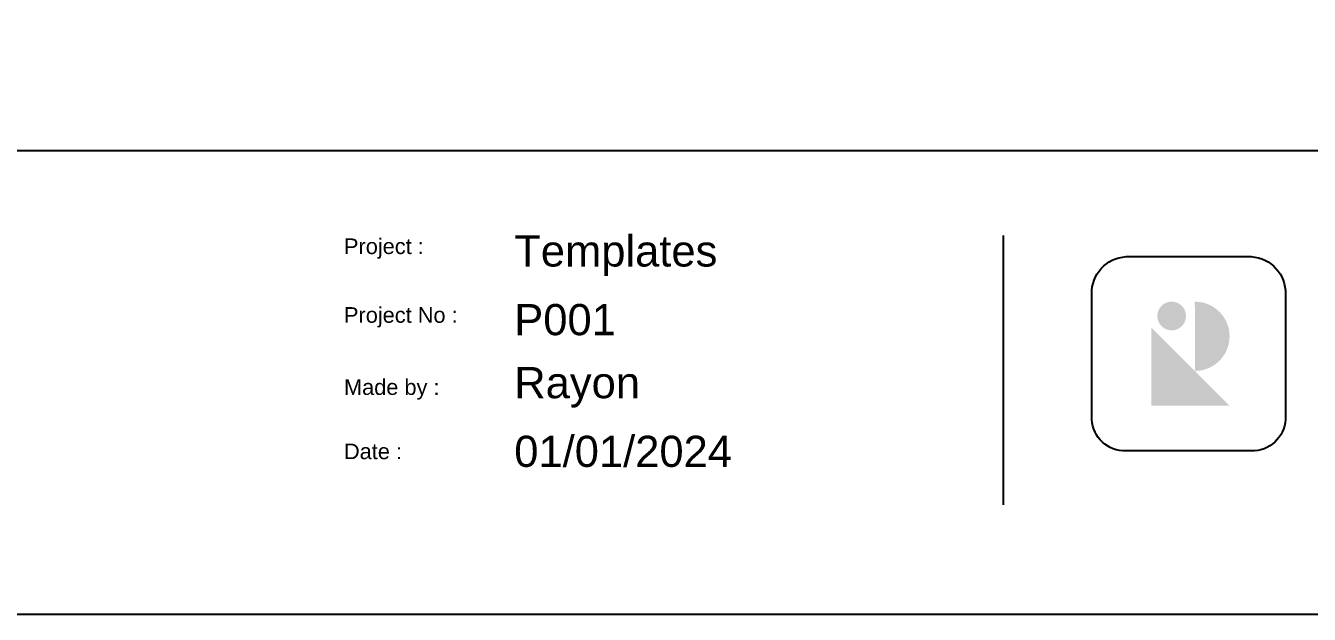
# Model space of a CAD drawing. Header units: metres. Extents: x -17 to 580, y -130 to 19.
# Drawn here: x 97.01 to 139.58, y -129.51 to -110.01 of the extents above; entities that cross this region are included whole.
import ezdxf

# ---------------------------------------------------------------- set-up
doc = ezdxf.new("R2010")
doc.units = ezdxf.units.M
for name, pattern in [('Logo Line', [0]), ('Page Lines', [0]), ('Thin Grey Page Lines', [0])]:
    doc.linetypes.add(name, pattern=pattern)
doc.layers.add('Imported blocks', color=7, linetype='Continuous', true_color=0x7a8bf7)
doc.layers.add('Page Layout', color=7, linetype='Continuous', true_color=0xe0e0e0)
doc.styles.add('Layout Text Subtitles', font='', dxfattribs={"height": 0.06})
doc.styles.add('Layout Text Titles', font='', dxfattribs={"height": 0.12})
doc.styles.get('Layout Text Subtitles').set_extended_font_data('arial')
doc.styles.get('Layout Text Titles').set_extended_font_data('arial')

# ---------------------------------------------------------------- blocks, each defined once
blk = doc.blocks.new('ScaledText_1')
at = {"layer": 'Imported blocks', "insert": (-10.5569, -23.254), "char_height": 0.06, "width": 0.776617, "attachment_point": 1, "style": 'Layout Text Subtitles'}
blk.add_mtext('Project :', dxfattribs=at)
blk = doc.blocks.new('ScaledText_2')
at = {"layer": 'Imported blocks', "insert": (-10.5569, -23.254), "char_height": 0.06, "width": 0.776617, "attachment_point": 1, "style": 'Layout Text Subtitles'}
blk.add_mtext('Date :', dxfattribs=at)
blk = doc.blocks.new('ScaledText_4')
at = {"layer": 'Imported blocks', "insert": (-10.5569, -23.254), "char_height": 0.12, "width": 1.860749, "attachment_point": 1, "style": 'Layout Text Titles'}
blk.add_mtext('P001', dxfattribs=at)
blk = doc.blocks.new('ScaledText_6')
at = {"layer": 'Imported blocks', "insert": (-10.5569, -23.254), "char_height": 0.12, "width": 1.137022, "attachment_point": 1, "style": 'Layout Text Titles'}
blk.add_mtext('Rayon', dxfattribs=at)
blk = doc.blocks.new('ScaledText_14')
at = {"layer": 'Imported blocks', "insert": (-10.5569, -23.254), "char_height": 0.12, "width": 1.860749, "attachment_point": 1, "style": 'Layout Text Titles'}
blk.add_mtext('Templates', dxfattribs=at)
blk = doc.blocks.new('ScaledText_24')
at = {"layer": 'Imported blocks', "insert": (-10.5569, -23.254), "char_height": 0.06, "width": 0.776617, "attachment_point": 1, "style": 'Layout Text Subtitles'}
blk.add_mtext('Project No :', dxfattribs=at)
blk = doc.blocks.new('Rayon logo')
at = {"layer": 'Imported blocks', "transparency": 33554483}
h = blk.add_hatch(color=256, dxfattribs=at)
edge = h.paths.add_edge_path(flags=0)
edge.add_arc((-0.0932, 0.2075), 0.0788, 0, 180)
edge.add_arc((-0.0932, 0.2075), 0.0788, 180, 360)
edge.add_line((-0.0144, 0.2075), (-0.0144, 0.2075))
h = blk.add_hatch(color=256, dxfattribs=at)
edge = h.paths.add_edge_path(flags=0)
edge.add_line((0.0341, 0.2863), (0.0344, -0.0942))
edge.add_arc((0.035, 0.096), 0.1902, 269.81019, 450.28212)
edge.add_line((0.0341, 0.2863), (0.0341, 0.2863))
blk.add_hatch(color=256, dxfattribs=at).paths.add_polyline_path([(-0.2043, 0.1431), (-0.2042, -0.2851), (0.2242, -0.2848), (-0.2043, 0.1431)], flags=0)
at = {"layer": 'Imported blocks', "linetype": 'Logo Line'}
blk.add_lwpolyline([(-0.5321, -0.3608), (-0.5321, 0.3269, -0.409601), (-0.3439, 0.5333), (0.3439, 0.5333, -0.409601), (0.5321, 0.3269), (0.5321, -0.3608, -0.409601), (0.3439, -0.5331), (-0.3439, -0.5331, -0.409601), (-0.5321, -0.3608)], format="xyb", close=True, dxfattribs=at)
blk = doc.blocks.new('ScaledText_26')
at = {"layer": 'Imported blocks', "insert": (-10.5569, -23.254), "char_height": 0.12, "width": 1.335909, "attachment_point": 1, "style": 'Layout Text Titles'}
blk.add_mtext('01/01/2024', dxfattribs=at)
blk = doc.blocks.new('ScaledText_28')
at = {"layer": 'Imported blocks', "insert": (-10.5569, -23.254), "char_height": 0.06, "width": 0.776617, "attachment_point": 1, "style": 'Layout Text Subtitles'}
blk.add_mtext('Made by :', dxfattribs=at)
blk = doc.blocks.new('Page layout horizontal1')
at = {"layer": 'Imported blocks', "linetype": 'Page Lines'}
blk.add_lwpolyline([(-21, -14.835), (21, -14.835), (21, 14.835), (-21, 14.835), (-21, -14.835)], close=True, dxfattribs=at)
at = {"layer": 'Imported blocks', "linetype": 'Thin Grey Page Lines'}
for points in [[(-20.0598, -11.4881), (20.1757, -11.4881)], [(10.8126, -12.101), (10.8126, -14.0452)]]:
    blk.add_lwpolyline(points, dxfattribs=at)
at = {"layer": 'Imported blocks'}
for name, p, xscale, yscale in [('ScaledText_1', (25.8449, 31.4765), 1.874944988229938, 1.874944988229938), ('ScaledText_14', (27.0748, 31.499), 1.874944988229938, 1.874944988229938), ('Rayon logo', (12.1525, -12.9555), 1.313983966382227, 1.313983966382227), ('ScaledText_4', (27.0748, 31.0034), 1.874944988229938, 1.874944988229938), ('ScaledText_24', (25.8449, 30.9808), 1.874944988229938, 1.874944988229938), ('ScaledText_6', (27.0748, 30.5489), 1.874944988229938, 1.874944988229938), ('ScaledText_28', (25.8449, 30.4602), 1.874944988229938, 1.874944988229938), ('ScaledText_26', (27.0748, 30.0532), 1.874944988229938, 1.874944988229938), ('ScaledText_2', (25.8449, 29.9968), 1.874944988229938, 1.874944988229938)]:
    blk.add_blockref(name, p, dxfattribs=dict(at, xscale=xscale, yscale=yscale))

msp = doc.modelspace()

# ---------------------------------------------------------------- block references
at = {"layer": 'Page Layout', "xscale": 4.59149619442336, "yscale": 4.59149619442336}
msp.add_blockref('Page layout horizontal1', (79.7808426, -61.3907105), dxfattribs=at)

doc.saveas('drawing.dxf')
